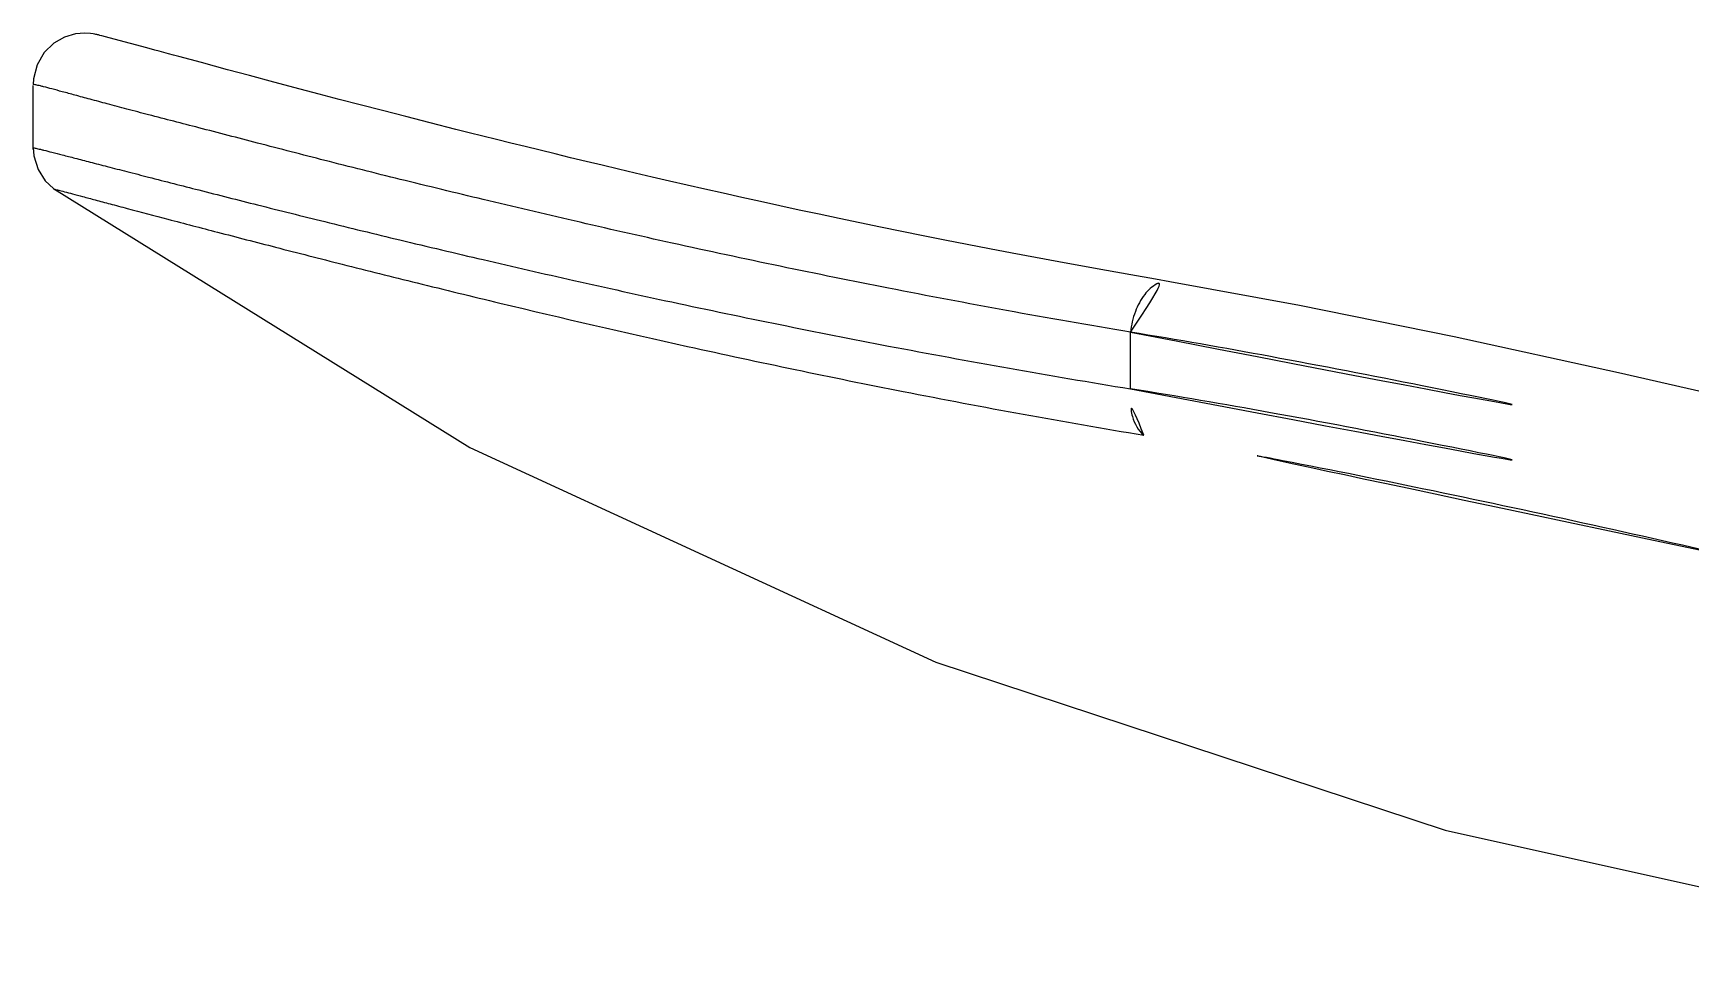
# Model space of a CAD drawing. Extents: x 16296660632 to 16296678186, y -37409619871 to -37409616409.
# Drawn here: x 16296676169.44 to 16296676201.81, y -37409617305.02 to -37409617286.62 of the extents above; entities that cross this region are included whole.
import ezdxf

# ---------------------------------------------------------------- set-up
doc = ezdxf.new("R2010")
doc.units = 0
doc.header["$LTSCALE"] = 10
doc.header["$MEASUREMENT"] = 0
doc.layers.get('0').update_dxf_attribs({"linetype": 'CONTINUOUS'})

msp = doc.modelspace()

# ---------------------------------------------------------------- linework, layer by layer
at = {"ltscale": 0.5}
for p, q in [((16296676170.745489, -37409617286.668297), (16296676170.71312, -37409617286.660332)), ((16296676170.782909, -37409617286.67775), (16296676170.745489, -37409617286.668297)), ((16296676170.8535, -37409617286.695992), (16296676170.782909, -37409617286.67775)), ((16296676171.020679, -37409617286.740097), (16296676170.8535, -37409617286.695992)), ((16296676171.6583, -37409617286.911659), (16296676171.020679, -37409617286.740097)), ((16296676173.23798, -37409617287.338387), (16296676172.727369, -37409617287.200768)), ((16296676173.66783, -37409617287.453758), (16296676173.23798, -37409617287.338387)), ((16296676174.139999, -37409617287.57991), (16296676173.66783, -37409617287.453758)), ((16296676169.440109, -37409617288.895607), (16296676169.440109, -37409617287.644402)), ((16296676174.65645, -37409617287.717148), (16296676174.139999, -37409617287.57991)), ((16296676175.026171, -37409617287.81485), (16296676174.65645, -37409617287.717148)), ((16296676175.416731, -37409617287.917526), (16296676175.026171, -37409617287.81485)), ((16296676175.828581, -37409617288.025169), (16296676175.416731, -37409617287.917526)), ((16296676176.262131, -37409617288.137733), (16296676175.828581, -37409617288.025169)), ((16296676176.71777, -37409617288.25518), (16296676176.262131, -37409617288.137733)), ((16296676177.19586, -37409617288.377457), (16296676176.71777, -37409617288.25518)), ((16296676177.696739, -37409617288.504463), (16296676177.19586, -37409617288.377457)), ((16296676169.44017, -37409617288.86132), (16296676169.45307, -37409617289.021446)), ((16296676191.63723, -37409617291.47892), (16296676191.36039, -37409617291.431488)), ((16296676190.869671, -37409617293.571678), (16296676190.869671, -37409617292.464699))]:
    msp.add_line(p, q, dxfattribs=at)
for points in [[(16296676170.71312, -37409617286.660332), (16296676170.69775, -37409617286.65667), (16296676170.68194, -37409617286.653023), (16296676170.66403, -37409617286.649048), (16296676170.64167, -37409617286.64444), (16296676170.610069, -37409617286.638657), (16296676170.556999, -37409617286.631142), (16296676170.447769, -37409617286.624458), (16296676170.26664, -37409617286.639679), (16296676170.05521, -37409617286.701607), (16296676169.843241, -37409617286.822258), (16296676169.655279, -37409617287.004913), (16296676169.516729, -37409617287.240784), (16296676169.445999, -37409617287.516449), (16296676169.44013, -37409617287.62574)], [(16296676172.727369, -37409617287.200768), (16296676172.28414, -37409617287.080963), (16296676172.183371, -37409617287.053703), (16296676172.0865, -37409617287.027489), (16296676171.99346, -37409617287.002319), (16296676171.90419, -37409617286.978157), (16296676171.818609, -37409617286.955009), (16296676171.6583, -37409617286.911659)], [(16296676191.36039, -37409617291.431488), (16296676190.878229, -37409617291.347717), (16296676190.402321, -37409617291.263603), (16296676189.932671, -37409617291.179176), (16296676189.46932, -37409617291.094513), (16296676189.01227, -37409617291.009659), (16296676188.561541, -37409617290.924667), (16296676188.11713, -37409617290.8396), (16296676187.67905, -37409617290.754517), (16296676187.247311, -37409617290.669472), (16296676186.821911, -37409617290.584518), (16296676186.40284, -37409617290.49971), (16296676185.99011, -37409617290.4151), (16296676185.58371, -37409617290.330757), (16296676185.18364, -37409617290.246719), (16296676184.78989, -37409617290.163063), (16296676184.40247, -37409617290.079803), (16296676184.021351, -37409617289.997017), (16296676183.646521, -37409617289.914749), (16296676183.277981, -37409617289.833054), (16296676182.915701, -37409617289.751984), (16296676182.559681, -37409617289.671547), (16296676182.20989, -37409617289.591843), (16296676181.86632, -37409617289.512878), (16296676181.528959, -37409617289.434723), (16296676181.19779, -37409617289.357384), (16296676180.87278, -37409617289.280891), (16296676180.553921, -37409617289.205299), (16296676180.241171, -37409617289.130638), (16296676179.934509, -37409617289.056923), (16296676179.6339, -37409617288.984177), (16296676179.339331, -37409617288.912453), (16296676179.05077, -37409617288.841743), (16296676178.768169, -37409617288.772087), (16296676178.491501, -37409617288.703529), (16296676178.220739, -37409617288.636047), (16296676177.95583, -37409617288.569687), (16296676177.696739, -37409617288.504463)], [(16296676169.45307, -37409617289.021446), (16296676169.536501, -37409617289.289574), (16296676169.6766, -37409617289.507103), (16296676169.83926, -37409617289.660744), (16296676169.86042, -37409617289.676239)], [(16296676169.85693, -37409617289.673759), (16296676177.9666, -37409617294.717857), (16296676187.071461, -37409617298.911324), (16296676197.013691, -37409617302.192543), (16296676207.90979, -37409617304.613579), (16296676210.372919, -37409617305.018547)], [(16296676203.451309, -37409617293.958267), (16296676200.403391, -37409617293.256317), (16296676197.194719, -37409617292.55748), (16296676194.169849, -37409617291.943123), (16296676191.637171, -37409617291.478912)]]:
    msp.add_lwpolyline(points, dxfattribs=at)
for points, knots in [([(16296676190.869671, -37409617292.464699), (16296676190.06172, -37409617292.332237), (16296676188.485889, -37409617292.053932), (16296676185.498421, -37409617291.48877), (16296676182.682631, -37409617290.902428), (16296676180.048019, -37409617290.305611), (16296676178.278509, -37409617289.887741), (16296676176.655979, -37409617289.494667), (16296676175.1873, -37409617289.125999), (16296676173.878309, -37409617288.785728), (16296676172.732281, -37409617288.486633), (16296676171.880381, -37409617288.268303), (16296676171.28484, -37409617288.111778), (16296676170.90313, -37409617288.009972), (16296676170.565359, -37409617287.918983), (16296676170.271879, -37409617287.839569), (16296676170.02297, -37409617287.772263), (16296676169.819019, -37409617287.71759), (16296676169.676979, -37409617287.680183), (16296676169.58622, -37409617287.657372), (16296676169.534599, -37409617287.644592), (16296676169.496, -37409617287.636169), (16296676169.464911, -37409617287.628181), (16296676169.45384, -37409617287.628227), (16296676169.44013, -37409617287.625938)], [0, 0, 0, 0, 0.11178416, 0.218467838, 0.415118901, 0.504432562, 0.587289016, 0.663358459, 0.732367877, 0.794031005, 0.848017799, 0.894080163, 0.914102143, 0.932090229, 0.948018672, 0.961862383, 0.973601946, 0.98322036, 0.990700812, 0.993634656, 0.996030657, 0.997889566, 0.999212243, 1, 1, 1, 1]), ([(16296676169.440189, -37409617288.86132), (16296676169.453831, -37409617288.864777), (16296676169.4652, -37409617288.864403), (16296676169.49613, -37409617288.873283), (16296676169.534849, -37409617288.881828), (16296676169.586439, -37409617288.894814), (16296676169.677151, -37409617288.91732), (16296676169.819151, -37409617288.95343), (16296676170.02305, -37409617289.005577), (16296676170.27187, -37409617289.069633), (16296676170.56522, -37409617289.145309), (16296676170.90287, -37409617289.232536), (16296676171.284451, -37409617289.331093), (16296676171.879749, -37409617289.484482), (16296676172.73024, -37409617289.702393), (16296676173.876101, -37409617289.992943), (16296676175.185699, -37409617290.319397), (16296676176.65415, -37409617290.677467), (16296676178.27611, -37409617291.062187), (16296676180.046, -37409617291.467796), (16296676182.68154, -37409617292.04805), (16296676186.299351, -37409617292.784218), (16296676189.291519, -37409617293.314194), (16296676190.869671, -37409617293.571678)], [0, 0, 0, 0, 0.000795739, 0.002126406, 0.003992256, 0.006393313, 0.009329505, 0.016803341, 0.026402129, 0.038113325, 0.051924359, 0.067822468, 0.085789701, 0.105802286, 0.151867251, 0.205818625, 0.267412717, 0.336386771, 0.412455655, 0.495306079, 0.584624304, 0.781394312, 1, 1, 1, 1]), ([(16296676169.85701, -37409617289.673813), (16296676169.852091, -37409617289.67028), (16296676169.910009, -37409617289.686432), (16296676169.941429, -37409617289.69194), (16296676170.070999, -37409617289.727097), (16296676170.217859, -37409617289.765503), (16296676170.422079, -37409617289.820168), (16296676170.66634, -37409617289.885323), (16296676170.95657, -37409617289.962769), (16296676171.429991, -37409617290.088707), (16296676172.129511, -37409617290.273697), (16296676173.09614, -37409617290.526711), (16296676174.230419, -37409617290.820168), (16296676175.528839, -37409617291.151581), (16296676176.987511, -37409617291.516487), (16296676179.233, -37409617292.064812), (16296676182.39315, -37409617292.795753), (16296676186.58272, -37409617293.672203), (16296676189.55863, -37409617294.217072), (16296676191.12834, -37409617294.476791)], [0, 0, 0, 0, 0.000832907, 0.003868283, 0.009089561, 0.016476554, 0.026008786, 0.037664886, 0.051421505, 0.067255024, 0.10505871, 0.150908203, 0.204666794, 0.266173193, 0.335187778, 0.411437339, 0.584036971, 0.781205393, 1, 1, 1, 1]), ([(16296676190.869671, -37409617292.464699), (16296676190.88463, -37409617292.327744), (16296676190.945299, -37409617292.0672), (16296676191.11882, -37409617291.736816), (16296676191.35202, -37409617291.50959), (16296676191.55303, -37409617291.464493), (16296676191.637171, -37409617291.478928)], [0, 0, 0, 0, 0.303107329, 0.58130029, 0.81218668, 1, 1, 1, 1]), ([(16296676190.869671, -37409617292.464699), (16296676191.78306, -37409617292.612617), (16296676193.684601, -37409617292.948517), (16296676197.68539, -37409617293.724716), (16296676200.76709, -37409617294.378967), (16296676202.8601, -37409617294.846283)], [0, 0, 0, 0, 0.227049283, 0.473773503, 1, 1, 1, 1]), ([(16296676190.869671, -37409617293.571678), (16296676191.782961, -37409617293.715927), (16296676193.68449, -37409617294.044342), (16296676197.68549, -37409617294.806297), (16296676200.76721, -37409617295.451797), (16296676202.860161, -37409617295.913948)], [0, 0, 0, 0, 0.227021823, 0.473742426, 1, 1, 1, 1]), ([(16296676191.12834, -37409617294.476784), (16296676191.017401, -37409617294.387894), (16296676190.86278, -37409617294.077713), (16296676190.85058, -37409617293.750961), (16296676190.869671, -37409617293.571678)], [0, 0, 0, 0, 0.440861097, 1, 1, 1, 1]), ([(16296676203.00684, -37409617296.935966), (16296676200.936859, -37409617296.452599), (16296676197.88541, -37409617295.778084), (16296676193.921761, -37409617294.975906), (16296676192.03484, -37409617294.629189), (16296676191.12834, -37409617294.476784)], [0, 0, 0, 0, 0.52564005, 0.772691105, 1, 1, 1, 1])]:
    msp.add_open_spline(points, degree=3, knots=knots, dxfattribs=at)

doc.saveas('drawing.dxf')
